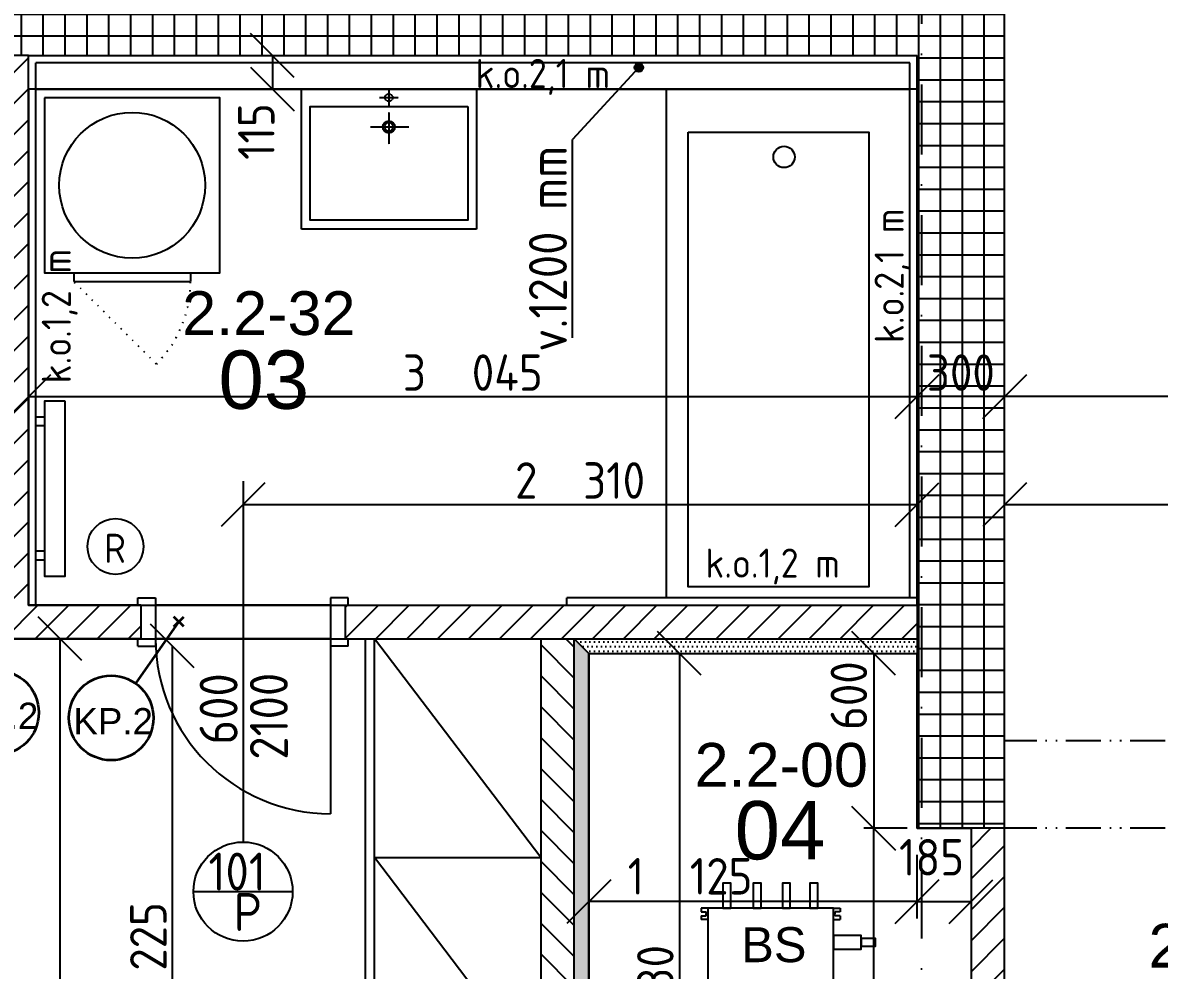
# Model space of a CAD drawing. Extents: x 4511820 to 5180432, y -1526536 to -944957.
# Drawn here: x 4986306 to 4990201, y -1248321 to -1245072 of the extents above; entities that cross this region are included whole.
import ezdxf

# ---------------------------------------------------------------- set-up
doc = ezdxf.new("R2010")
doc.units = 0
doc.header["$MEASUREMENT"] = 0
for name, pattern in [('ACAD_ISO07W100', [3.5, 0.5, -3]), ('ACAD_ISO12W100', [22, 12, -3, 0.5, -3, 0.5, -3]), ('BODKOCIARKOVANA_3', [5.6, 3, -1.3, 0, -1.3]), ('DASHED', [0.75, 0.5, -0.25])]:
    doc.linetypes.add(name, pattern=pattern)
doc.layers.get('0').update_dxf_attribs({"linetype": 'CONTINUOUS'})
doc.layers.get('Defpoints').update_dxf_attribs({"color": 61, "linetype": 'CONTINUOUS'})
for name, color, linetype in [('DVERE', 45, 'CONTINUOUS'), ('KÓTY', 4, 'CONTINUOUS'), ('MÚRY', 1, 'CONTINUOUS'), ('osi', 253, 'CONTINUOUS'), ('Plochy', 41, 'CONTINUOUS'), ('POPIS', 7, 'CONTINUOUS'), ('TENKÁ', 7, 'CONTINUOUS'), ('Z-Kúrenie', 101, 'CONTINUOUS'), ('ZARIADENIE', 47, 'CONTINUOUS'), ('ZARIADENIE1', 145, 'CONTINUOUS'), ('ZARIADOVACIE', 144, 'CONTINUOUS'), ('ŠRAFY', 82, 'CONTINUOUS')]:
    doc.layers.add(name, color=color, linetype=linetype)
doc.layers.add('preklady', color=74, linetype='CONTINUOUS', lineweight=35)
doc.styles.add('ARIAL', font='arial.ttf')
doc.styles.add('STYLE1', font='isocp.shx')
doc.dimstyles.new('STANDARD-50', dxfattribs={"dimtxt": 125, "dimasz": 150, "dimexe": 10, "dimexo": 200, "dimgap": 20, "dimtad": 1, "dimdsep": 46, "dimlunit": 6, "dimtxsty": 'STYLE1', "dimblk1": 'OBLIQUE', "dimblk2": 'OBLIQUE', "dimsah": 1, "dimcen": 2.5, "dimse1": 1, "dimse2": 1, "dimadec": 0, "dimazin": 0, "dimtfac": 1, "dimtmove": 1, "dimatfit": 3, "dimldrblk": 'OBLIQUE', "dimfxl": 1, "dimtolj": 1, "dimtzin": 0, "dimarcsym": 0})
pattern_1 = [(45, (515270.5, 214751.965), (-53.0330086, 53.0330086), [])]

# ---------------------------------------------------------------- blocks, each defined once
blk = doc.blocks.new('pračka')
at = {"layer": 'ZARIADENIE1', "color": 8, "linetype": 'ACAD_ISO07W100', "ltscale": 8}
blk.add_line((4536136.9, -1117296.3), (4536419.7, -1117579.2), dxfattribs=at)
at = {"layer": 'ZARIADENIE1', "color": 8}
for p, q in [((4536419.7, -1117579.2), (4536019.7, -1117579.2)), ((4536019.7, -1117609.2), (4536019.7, -1117579.2)), ((4536419.7, -1117609.2), (4536419.7, -1117579.2))]:
    blk.add_line(p, q, dxfattribs=at)
blk.add_lwpolyline([(4536519.7, -1118209.2), (4536519.7, -1117609.2), (4535919.7, -1117609.2), (4535919.7, -1118209.2)], close=True, dxfattribs=at)
blk.add_circle((4536219.7, -1117909.2), 250, dxfattribs=at)
at = {"layer": 'ZARIADENIE1', "color": 8, "linetype": 'ACAD_ISO07W100', "ltscale": 8}
blk.add_arc((4536419.7, -1117579.2), 400, 135, 180, dxfattribs=at)
blk = doc.blocks.new('_OBLIQUE')
at = {"color": 0, "linetype": 'ByBlock'}
blk.add_line((-0.5, -0.5), (0.5, 0.5), dxfattribs=at)
blk = doc.blocks.new('*D30794')
at = {"layer": 'Defpoints', "color": 0}
for p in [(4988094, -1245184.2), (4987161.5, -1245299.2), (4988094, -1245299.2)]:
    blk.add_point(p, dxfattribs=at)
at = {"layer": 'KÓTY', "color": 0, "lineweight": -2}
blk.add_line((4987161.5, -1245184.2), (4987161.5, -1245299.2), dxfattribs=at)
at = {"layer": 'KÓTY', "color": 0, "linetype": 'ByBlock', "lineweight": -2, "xscale": 150, "yscale": 150, "zscale": 150}
for p, rotation in [((4987161.5, -1245184.2), 90), ((4987161.5, -1245299.2), 270)]:
    blk.add_blockref('_OBLIQUE', p, dxfattribs=dict(at, rotation=rotation))
at = {"layer": 'KÓTY', "color": 0, "insert": (4987106.5, -1245445), "char_height": 125, "attachment_point": 5, "rotation": 90, "style": 'STYLE1'}
blk.add_mtext('\\A1;115', dxfattribs=at)
blk = doc.blocks.new('*D30809')
at = {"layer": 'Defpoints', "color": 0}
for p in [(4989671, -1245984.2), (4991321, -1245984.2), (4989671, -1246354)]:
    blk.add_point(p, dxfattribs=at)
at = {"layer": 'KÓTY', "color": 0, "lineweight": -2}
blk.add_line((4991321, -1246354), (4989671, -1246354), dxfattribs=at)
at = {"layer": 'KÓTY', "color": 0, "linetype": 'ByBlock', "lineweight": -2, "xscale": 150, "yscale": 150, "zscale": 150, "rotation": 180}
blk.add_blockref('_OBLIQUE', (4989671, -1246354), dxfattribs=at)
at = {"layer": 'KÓTY', "color": 0, "linetype": 'ByBlock', "lineweight": -2, "xscale": 150, "yscale": 150, "zscale": 150}
blk.add_blockref('_OBLIQUE', (4991321, -1246354), dxfattribs=at)
at = {"layer": 'KÓTY', "color": 0, "insert": (4990496, -1246271.5), "char_height": 125, "attachment_point": 5, "style": 'STYLE1'}
blk.add_mtext('\\A1;1ﾠ650', dxfattribs=at)
blk = doc.blocks.new('*D30813')
at = {"layer": 'Defpoints', "color": 0}
for p in [(4989671, -1246354), (4993871, -1246354), (4993871, -1246724)]:
    blk.add_point(p, dxfattribs=at)
at = {"layer": 'KÓTY', "color": 0, "lineweight": -2}
blk.add_line((4989671, -1246724), (4993871, -1246724), dxfattribs=at)
at = {"layer": 'KÓTY', "color": 0, "linetype": 'ByBlock', "lineweight": -2, "xscale": 150, "yscale": 150, "zscale": 150, "rotation": 180}
blk.add_blockref('_OBLIQUE', (4989671, -1246724), dxfattribs=at)
at = {"layer": 'KÓTY', "color": 0, "linetype": 'ByBlock', "lineweight": -2, "xscale": 150, "yscale": 150, "zscale": 150}
blk.add_blockref('_OBLIQUE', (4993871, -1246724), dxfattribs=at)
at = {"layer": 'KÓTY', "color": 0, "insert": (4992021.5, -1246618.5), "char_height": 125, "attachment_point": 5, "style": 'STYLE1'}
blk.add_mtext('\\A1;4ﾠ200', dxfattribs=at)
blk = doc.blocks.new('*D30821')
at = {"layer": 'Defpoints', "color": 0}
for p in [(4986326, -1245184.2), (4989371, -1245184.2), (4989371, -1246354)]:
    blk.add_point(p, dxfattribs=at)
at = {"layer": 'KÓTY', "color": 0, "lineweight": -2}
blk.add_line((4986326, -1246354), (4989371, -1246354), dxfattribs=at)
at = {"layer": 'KÓTY', "color": 0, "linetype": 'ByBlock', "lineweight": -2, "xscale": 150, "yscale": 150, "zscale": 150, "rotation": 180}
blk.add_blockref('_OBLIQUE', (4986326, -1246354), dxfattribs=at)
at = {"layer": 'KÓTY', "color": 0, "linetype": 'ByBlock', "lineweight": -2, "xscale": 150, "yscale": 150, "zscale": 150}
blk.add_blockref('_OBLIQUE', (4989371, -1246354), dxfattribs=at)
at = {"layer": 'KÓTY', "color": 0, "insert": (4987848.5, -1246271.5), "char_height": 125, "attachment_point": 5, "style": 'STYLE1'}
blk.add_mtext('\\A1;3ﾠ045', dxfattribs=at)
blk = doc.blocks.new('*D30822')
at = {"layer": 'Defpoints', "color": 0}
for p in [(4989371, -1246354.034705), (4989371, -1246354.034705), (4989671, -1246354.034705)]:
    blk.add_point(p, dxfattribs=at)
at = {"layer": 'KÓTY', "color": 0, "lineweight": -2}
blk.add_line((4989671, -1246354.034705), (4989371, -1246354.034705), dxfattribs=at)
at = {"layer": 'KÓTY', "color": 0, "linetype": 'ByBlock', "lineweight": -2, "xscale": 150, "yscale": 150, "zscale": 150, "rotation": 180}
blk.add_blockref('_OBLIQUE', (4989371, -1246354.034705), dxfattribs=at)
at = {"layer": 'KÓTY', "color": 0, "linetype": 'ByBlock', "lineweight": -2, "xscale": 150, "yscale": 150, "zscale": 150}
blk.add_blockref('_OBLIQUE', (4989671, -1246354.034705), dxfattribs=at)
at = {"layer": 'KÓTY', "color": 0, "insert": (4989521, -1246271.534705), "char_height": 125, "attachment_point": 5, "style": 'STYLE1'}
blk.add_mtext('\\A1;300', dxfattribs=at)
blk = doc.blocks.new('*D30823')
at = {"layer": 'Defpoints', "color": 0}
for p in [(4987061, -1246643.6), (4989371, -1246643.6), (4989371, -1246724)]:
    blk.add_point(p, dxfattribs=at)
at = {"layer": 'KÓTY', "color": 0, "lineweight": -2}
blk.add_line((4987061, -1246724), (4989371, -1246724), dxfattribs=at)
at = {"layer": 'KÓTY', "color": 0, "linetype": 'ByBlock', "lineweight": -2, "xscale": 150, "yscale": 150, "zscale": 150, "rotation": 180}
blk.add_blockref('_OBLIQUE', (4987061, -1246724), dxfattribs=at)
at = {"layer": 'KÓTY', "color": 0, "linetype": 'ByBlock', "lineweight": -2, "xscale": 150, "yscale": 150, "zscale": 150}
blk.add_blockref('_OBLIQUE', (4989371, -1246724), dxfattribs=at)
at = {"layer": 'KÓTY', "color": 0, "insert": (4988216, -1246641.5), "char_height": 125, "attachment_point": 5, "style": 'STYLE1'}
blk.add_mtext('\\A1;2ﾠ310', dxfattribs=at)
blk = doc.blocks.new('*D30838')
at = {"layer": 'Defpoints', "color": 0}
for p in [(4986336, -1247184.2), (4986434, -1247184.2), (4986076, -1251494.2)]:
    blk.add_point(p, dxfattribs=at)
at = {"layer": 'KÓTY', "color": 0, "lineweight": -2}
blk.add_line((4986434, -1251494.2), (4986434, -1247184.2), dxfattribs=at)
at = {"layer": 'KÓTY', "color": 0, "linetype": 'ByBlock', "lineweight": -2, "xscale": 150, "yscale": 150, "zscale": 150}
for p, rotation in [((4986434, -1247184.2), 90), ((4986434, -1251494.2), 270)]:
    blk.add_blockref('_OBLIQUE', p, dxfattribs=dict(at, rotation=rotation))
at = {"layer": 'KÓTY', "color": 0, "insert": (4986351.5, -1249339.2), "char_height": 125, "attachment_point": 5, "rotation": 90, "style": 'STYLE1'}
blk.add_mtext('\\A1;4ﾠ310', dxfattribs=at)
blk = doc.blocks.new('*D30842')
at = {"layer": 'Defpoints', "color": 0}
for p in [(4986819, -1247209.2), (4987128.5, -1247209.2), (4987128.5, -1249434.2)]:
    blk.add_point(p, dxfattribs=at)
at = {"layer": 'KÓTY', "color": 0, "lineweight": -2}
blk.add_line((4986819, -1249434.2), (4986819, -1247209.2), dxfattribs=at)
at = {"layer": 'KÓTY', "color": 0, "linetype": 'ByBlock', "lineweight": -2, "xscale": 150, "yscale": 150, "zscale": 150}
for p, rotation in [((4986819, -1247209.2), 90), ((4986819, -1249434.2), 270)]:
    blk.add_blockref('_OBLIQUE', p, dxfattribs=dict(at, rotation=rotation))
at = {"layer": 'KÓTY', "color": 0, "insert": (4986736.5, -1248321.7), "char_height": 125, "attachment_point": 5, "rotation": 90, "style": 'STYLE1'}
blk.add_mtext('\\A1;2ﾠ225', dxfattribs=at)
blk = doc.blocks.new('*D30850')
at = {"layer": 'Defpoints', "color": 0}
for p in [(4989222.5, -1247834.2), (4989371, -1247834.2), (4989221.7, -1249714.2)]:
    blk.add_point(p, dxfattribs=at)
at = {"layer": 'KÓTY', "color": 0, "lineweight": -2}
blk.add_line((4989222.5, -1249714.2), (4989222.5, -1247834.2), dxfattribs=at)
at = {"layer": 'KÓTY', "color": 0, "linetype": 'ByBlock', "lineweight": -2, "xscale": 150, "yscale": 150, "zscale": 150}
for p, rotation in [((4989222.5, -1247834.2), 90), ((4989222.5, -1249714.2), 270)]:
    blk.add_blockref('_OBLIQUE', p, dxfattribs=dict(at, rotation=rotation))
at = {"layer": 'KÓTY', "color": 0, "insert": (4989140, -1248774.2), "char_height": 125, "attachment_point": 5, "rotation": 90, "style": 'STYLE1'}
blk.add_mtext('\\A1;1ﾠ880', dxfattribs=at)
blk = doc.blocks.new('*D30851')
at = {"layer": 'Defpoints', "color": 0}
for p in [(4988246, -1247234.2), (4988246, -1249714.2), (4988556.5, -1249714.2)]:
    blk.add_point(p, dxfattribs=at)
at = {"layer": 'KÓTY', "color": 0, "lineweight": -2}
blk.add_line((4988556.5, -1247234.2), (4988556.5, -1249714.2), dxfattribs=at)
at = {"layer": 'KÓTY', "color": 0, "linetype": 'ByBlock', "lineweight": -2, "xscale": 150, "yscale": 150, "zscale": 150}
for p, rotation in [((4988556.5, -1247234.2), 90), ((4988556.5, -1249714.2), 270)]:
    blk.add_blockref('_OBLIQUE', p, dxfattribs=dict(at, rotation=rotation))
at = {"layer": 'KÓTY', "color": 0, "insert": (4988474, -1248474.2), "char_height": 125, "attachment_point": 5, "rotation": 90, "style": 'STYLE1'}
blk.add_mtext('\\A1;2ﾠ480', dxfattribs=at)
blk = doc.blocks.new('*D30852')
at = {"layer": 'Defpoints', "color": 0}
for p in [(4989371, -1247234.2), (4989222.5, -1247834.2), (4989371, -1247834.2)]:
    blk.add_point(p, dxfattribs=at)
at = {"layer": 'KÓTY', "color": 0, "lineweight": -2}
blk.add_line((4989222.5, -1247234.2), (4989222.5, -1247834.2), dxfattribs=at)
at = {"layer": 'KÓTY', "color": 0, "linetype": 'ByBlock', "lineweight": -2, "xscale": 150, "yscale": 150, "zscale": 150}
for p, rotation in [((4989222.5, -1247234.2), 90), ((4989222.5, -1247834.2), 270)]:
    blk.add_blockref('_OBLIQUE', p, dxfattribs=dict(at, rotation=rotation))
at = {"layer": 'KÓTY', "color": 0, "insert": (4989137.2, -1247379.1), "char_height": 125, "attachment_point": 5, "rotation": 90, "style": 'STYLE1'}
blk.add_mtext('\\A1;600', dxfattribs=at)
blk = doc.blocks.new('*D30853')
at = {"layer": 'Defpoints', "color": 0}
for p in [(4988246, -1247834.2), (4989371, -1247834.2), (4988246, -1248085.5)]:
    blk.add_point(p, dxfattribs=at)
at = {"layer": 'KÓTY', "color": 0, "lineweight": -2}
blk.add_line((4989371, -1248085.5), (4988246, -1248085.5), dxfattribs=at)
at = {"layer": 'KÓTY', "color": 0, "linetype": 'ByBlock', "lineweight": -2, "xscale": 150, "yscale": 150, "zscale": 150, "rotation": 180}
blk.add_blockref('_OBLIQUE', (4988246, -1248085.5), dxfattribs=at)
at = {"layer": 'KÓTY', "color": 0, "linetype": 'ByBlock', "lineweight": -2, "xscale": 150, "yscale": 150, "zscale": 150}
blk.add_blockref('_OBLIQUE', (4989371, -1248085.5), dxfattribs=at)
at = {"layer": 'KÓTY', "color": 0, "insert": (4988592.9, -1247998.7), "char_height": 125, "attachment_point": 5, "style": 'STYLE1'}
blk.add_mtext('\\A1;1ﾠ125', dxfattribs=at)
blk = doc.blocks.new('*D30854')
at = {"layer": 'Defpoints', "color": 0}
for p in [(4989371, -1247834.2), (4989556, -1247834.2), (4989556, -1248085.5)]:
    blk.add_point(p, dxfattribs=at)
at = {"layer": 'KÓTY', "color": 0, "lineweight": -2}
blk.add_line((4989371, -1248085.5), (4989556, -1248085.5), dxfattribs=at)
at = {"layer": 'KÓTY', "color": 0, "linetype": 'ByBlock', "lineweight": -2, "xscale": 150, "yscale": 150, "zscale": 150, "rotation": 180}
blk.add_blockref('_OBLIQUE', (4989371, -1248085.5), dxfattribs=at)
at = {"layer": 'KÓTY', "color": 0, "linetype": 'ByBlock', "lineweight": -2, "xscale": 150, "yscale": 150, "zscale": 150}
blk.add_blockref('_OBLIQUE', (4989556, -1248085.5), dxfattribs=at)
at = {"layer": 'KÓTY', "color": 0, "insert": (4989420.5, -1247933.5), "char_height": 125, "attachment_point": 5, "style": 'STYLE1'}
blk.add_mtext('\\A1;185', dxfattribs=at)

msp = doc.modelspace()

# ---------------------------------------------------------------- hatches: boundary and pattern name
at = {"layer": 'KÓTY'}
h = msp.add_hatch(color=256, dxfattribs=at)
h.dxf.hatch_style = 1
h.paths.add_polyline_path([(4988432.5, -1245225.535, 0.65381715), (4988407.326, -1245214.513, 1.52947961)])
at = {"layer": 'ŠRAFY', "ltscale": 0.25}
h = msp.add_hatch(dxfattribs=at)
h.set_pattern_fill('ANSI37', color=256, scale=600, angle=45)
h.set_pattern_definition([(90, (-3307273.674, 579782.7), (-75, 1e-14), []), (180, (-3307273.674, 579782.7), (-1e-14, -75), [])])
h.paths.add_polyline_path([(4989371, -1243169.226), (4989371, -1244744.226), (4989371, -1244769.226), (4989371, -1244884.226), (4986351, -1244884.226), (4986211, -1244884.226), (4985211, -1244884.226), (4985096, -1244884.226), (4984496, -1244884.226), (4983896, -1244884.226), (4982496, -1244884.226), (4980951, -1244884.226), (4980951, -1245184.226), (4985096, -1245184.226), (4985211, -1245184.226), (4986211, -1245184.226), (4986326, -1245184.226), (4986351, -1245184.226), (4986456, -1245184.226), (4989346, -1245184.226), (4989371, -1245184.226), (4989371, -1245299.226), (4989371, -1247044.226), (4989371, -1247069.226), (4989371, -1247184.226), (4989371, -1247234.226), (4989371, -1247834.226), (4989556, -1247834.226), (4989671, -1247834.226), (4989671, -1247534.226), (4989671, -1242534.226), (4989671, -1242234.226), (4989536, -1242234.226), (4989371, -1242234.226), (4989371, -1243054.226)])
h = msp.add_hatch(dxfattribs=at)
h.set_pattern_fill('ANSI31', color=256, scale=600, style=0)
h.set_pattern_definition(pattern_1)
h.paths.add_polyline_path([(4986211, -1245184.226), (4986211, -1245584.226), (4985211, -1245584.226), (4985211, -1245184.226), (4985096, -1245184.226), (4985096, -1247274.226), (4985211, -1247274.226), (4985211, -1247184.226), (4985261, -1247184.226), (4985261, -1247069.226), (4985211, -1247069.226), (4985211, -1245699.226), (4986211, -1245699.226), (4986211, -1247069.226), (4985961, -1247069.226), (4985961, -1247184.226), (4986711, -1247184.226), (4986711, -1247069.226), (4986326, -1247069.226), (4986326, -1245184.226)])
h = msp.add_hatch(dxfattribs=at)
h.set_pattern_fill('ANSI31', color=256, scale=600, style=0)
h.set_pattern_definition(pattern_1)
h.paths.add_polyline_path([(4988196, -1247184.226), (4988246, -1247184.226), (4989371, -1247184.226), (4989371, -1247069.226), (4987561, -1247069.226), (4987421, -1247069.226), (4987411, -1247069.226), (4987411, -1247184.226), (4987421, -1247184.226), (4988081, -1247184.226)])
h = msp.add_hatch(dxfattribs=at)
h.set_pattern_fill('ANSI31', color=256, scale=600, angle=90, style=0)
h.set_pattern_definition([(135, (-2976355.03, 109742.89), (-53.0330086, -53.0330086), [])])
h.paths.add_polyline_path([(4988081, -1247184.226), (4988081, -1249434.226), (4988081, -1249559.226), (4988081, -1249934.226), (4988196, -1249934.226), (4988196, -1249829.226), (4988196, -1249704.226), (4988196, -1247184.226)])
at = {"layer": 'ŠRAFY'}
h = msp.add_hatch(dxfattribs=at)
h.set_pattern_fill('DOTS', color=256, scale=250)
h.set_pattern_definition([(0, (0, -89070.035), (7.8125, 15.625), [0, -15.625])])
h.paths.add_polyline_path([(4988246, -1247234.226), (4989371, -1247234.226), (4989371, -1247184.226), (4988246, -1247184.226), (4988196, -1247184.226)])
h = msp.add_hatch(dxfattribs=at)
h.set_pattern_fill('DOTS', color=256, scale=250, angle=90)
h.set_pattern_definition([(90, (-71441.844, -112920.035), (-15.625, 7.8125), [0, -15.625])])
h.paths.add_polyline_path([(4988196, -1247184.226), (4988196, -1249704.226), (4988246, -1249704.226), (4988246, -1247234.226)])
at = {"layer": 'ŠRAFY', "ltscale": 0.25}
h = msp.add_hatch(dxfattribs=at)
h.set_pattern_fill('ANSI31', color=256, scale=600, style=0)
h.set_pattern_definition(pattern_1)
h.paths.add_polyline_path([(4989671, -1249829.226), (4989671, -1247834.226), (4989556, -1247834.226), (4989556, -1249704.226), (4989556, -1249714.226), (4989378.5, -1249714.226), (4989378.5, -1249829.226)])

# ---------------------------------------------------------------- linework, layer by layer
at = {"layer": 'Defpoints'}
for p, q in [((4988654, -1248107.784), (4988631.096, -1248107.784)), ((4988631.096, -1248107.784), (4988631.096, -1248120.166)), ((4988631.096, -1248120.166), (4988648.47, -1248120.166)), ((4988648.47, -1248120.166), (4988648.47, -1248127.344)), ((4988648.47, -1248133.522), (4988648.47, -1248126.344)), ((4989084, -1248107.784), (4988654, -1248107.784)), ((4988654, -1248107.784), (4988654, -1248477.784)), ((4989084, -1248477.784), (4989084, -1248107.784)), ((4989084, -1248107.784), (4989106.904, -1248107.784)), ((4989106.904, -1248120.166), (4989089.53, -1248120.166)), ((4989089.53, -1248120.166), (4989089.53, -1248127.344)), ((4989089.53, -1248133.522), (4989089.53, -1248126.344)), ((4989106.904, -1248107.784), (4989106.904, -1248120.166)), ((4988631.096, -1248134.522), (4988648.47, -1248134.522)), ((4988631.096, -1248134.522), (4988631.096, -1248146.905)), ((4988654, -1248146.905), (4988631.096, -1248146.905)), ((4988648.47, -1248134.522), (4988648.47, -1248127.344)), ((4989084, -1248146.905), (4989106.904, -1248146.905)), ((4989089.53, -1248134.522), (4989089.53, -1248127.344)), ((4989106.904, -1248134.522), (4989089.53, -1248134.522)), ((4989106.904, -1248134.522), (4989106.904, -1248146.905))]:
    msp.add_line(p, q, dxfattribs=at)
for points in [[(4988705.461, -1248107.784), (4988732.484, -1248107.784), (4988732.484, -1248022.767), (4988705.461, -1248022.767)], [(4988809.239, -1248107.784), (4988836.262, -1248107.784), (4988836.262, -1248022.767), (4988809.239, -1248022.767)], [(4988909.277, -1248107.784), (4988936.3, -1248107.784), (4988936.3, -1248022.767), (4988909.277, -1248022.767)], [(4989003.706, -1248107.784), (4989030.728, -1248107.784), (4989030.728, -1248022.767), (4989003.706, -1248022.767)], [(4989084, -1248248.934), (4989178.846, -1248248.934), (4989178.846, -1248201.3), (4989084, -1248201.3)], [(4989178.846, -1248237.93), (4989228.704, -1248237.93), (4989228.704, -1248212.304), (4989178.846, -1248212.304)]]:
    msp.add_lwpolyline(points, close=True, dxfattribs=at)
at = {"layer": 'DVERE', "ltscale": 0.25}
for p, q in [((4987061, -1246643.57), (4987061, -1247881.226)), ((4986701, -1247069.226), (4986701, -1247044.226)), ((4986701, -1247044.226), (4986761, -1247044.226)), ((4986761, -1247044.226), (4986761, -1247209.226)), ((4987361, -1247069.226), (4986761, -1247069.226)), ((4987361, -1247044.226), (4987361, -1247209.226)), ((4987421, -1247044.226), (4987361, -1247044.226)), ((4987361, -1247069.226), (4987361, -1247214.226)), ((4987421, -1247069.226), (4987421, -1247044.226)), ((4986701, -1247209.226), (4986701, -1247184.226)), ((4987361, -1247184.226), (4986761, -1247184.226)), ((4987361, -1247184.226), (4987361, -1247784.226)), ((4987421, -1247209.226), (4987421, -1247184.226)), ((4986701, -1247209.226), (4986761, -1247209.226)), ((4987421, -1247209.226), (4987361, -1247209.226)), ((4986891, -1248051.226), (4987231, -1248051.226))]:
    msp.add_line(p, q, dxfattribs=at)
msp.add_circle((4987061, -1248051.226), 170, dxfattribs=at)
msp.add_arc((4987361, -1247184.226), 600, 180, 270, dxfattribs=at)
at = {"layer": 'KÓTY'}
for p, q in [((4988417.5, -1245225.535), (4988189.5, -1245472.535)), ((4988189.5, -1246152.035), (4988189.5, -1245472.535)), ((4988196, -1247184.226), (4988246, -1247234.226)), ((4989336.5, -1247834.226), (4989188, -1247834.226)), ((4989371, -1248144.035), (4989371, -1247925.535))]:
    msp.add_line(p, q, dxfattribs=at)
msp.add_circle((4988417.5, -1245225.535), 15, dxfattribs=at)
at = {"layer": 'MÚRY'}
for p, q in [((4989671, -1247834.226), (4989671, -1242234.226)), ((4986326, -1245184.226), (4989371, -1245184.226)), ((4989371, -1247069.226), (4989371, -1245184.226)), ((4989371, -1247834.226), (4989371, -1247234.226)), ((4989556, -1247834.226), (4989371, -1247834.226)), ((4989556, -1247834.226), (4989556, -1249714.226)), ((4989671, -1249829.226), (4989671, -1247834.226))]:
    msp.add_line(p, q, dxfattribs=at)
at = {"layer": 'MÚRY', "ltscale": 0.25}
for p, q in [((4986326, -1247069.226), (4986326, -1245184.226)), ((4986456, -1245184.226), (4989346, -1245184.226)), ((4986711, -1247069.226), (4986326, -1247069.226)), ((4986711, -1247069.226), (4986711, -1247184.226)), ((4987411, -1247069.226), (4987411, -1247184.226)), ((4987411, -1247069.226), (4989371, -1247069.226)), ((4986711, -1247184.226), (4985961, -1247184.226)), ((4987411, -1247184.226), (4988081, -1247184.226)), ((4988081, -1247184.226), (4988081, -1249434.226)), ((4988246, -1247234.226), (4988246, -1249714.226)), ((4988246, -1247234.226), (4989371, -1247234.226))]:
    msp.add_line(p, q, dxfattribs=at)
at = {"layer": 'osi', "linetype": 'BODKOCIARKOVANA_3', "ltscale": 80}
msp.add_line((4989386, -1223327.035), (4989386, -1260844.226), dxfattribs=at)
at = {"layer": 'Plochy'}
for points in [[(4989671, -1249829.226), (4989671, -1242234.226), (4989536, -1242234.226), (4989536, -1240534.226), (4993871, -1240534.226), (4993871, -1242234.226), (4991321, -1242234.226), (4991321, -1245984.226), (4991571, -1245984.226), (4991571, -1245594.226), (4992771, -1245594.226), (4992771, -1245874.226), (4993871, -1245874.226), (4993871, -1247534.226), (4991321, -1247534.226), (4991321, -1250114.226), (4993871, -1250114.226), (4993871, -1251494.226), (4990196, -1251494.226), (4990196, -1251029.226), (4988246, -1251029.226), (4988246, -1249829.226), (4989671, -1249829.226)], [(4989371, -1245299.226), (4986326, -1245299.226), (4986326, -1247069.226), (4989371, -1247069.226)], [(4988081, -1251494.226), (4987326, -1251494.226), (4987326, -1251794.226), (4986076, -1251794.226), (4986076, -1248224.226), (4985211, -1248224.226), (4985211, -1247184.226), (4988081, -1247184.226), (4988081, -1249434.226), (4987446, -1249434.226), (4987446, -1249559.226), (4988081, -1249559.226)], [(4988246, -1249714.226), (4988246, -1247234.226), (4989371, -1247234.226), (4989371, -1247834.226), (4989556, -1247834.226), (4989556, -1249714.226)]]:
    msp.add_lwpolyline(points, close=True, dxfattribs=at)
at = {"layer": 'preklady'}
for p, q in [((4986824.382, -1247142.151), (4986857.616, -1247108.917)), ((4986857.617, -1247142.152), (4986824.383, -1247108.918)), ((4986841, -1247125.535), (4986692.361, -1247337.084))]:
    msp.add_line(p, q, dxfattribs=at)
at = {"layer": 'preklady', "ltscale": 0.25}
for centre in [(4986216, -1247437.226), (4986609, -1247455.726)]:
    msp.add_circle(centre, 145, dxfattribs=at)
at = {"layer": 'TENKÁ'}
for p, q in [((4986326, -1245184.226), (4986211, -1245184.226)), ((4988171, -1247069.226), (4988171, -1247044.226)), ((4989371, -1247069.226), (4989371, -1247184.226)), ((4988081, -1247184.226), (4988246, -1247184.226)), ((4988196, -1249934.226), (4988196, -1247184.226)), ((4988246, -1247184.226), (4989371, -1247184.226)), ((4989371, -1247184.226), (4989371, -1247234.226)), ((4989671, -1247834.226), (4989556, -1247834.226))]:
    msp.add_line(p, q, dxfattribs=at)
at = {"layer": 'TENKÁ', "ltscale": 0.25}
for p, q in [((4986351, -1247069.226), (4986351, -1245209.226)), ((4989346, -1245209.226), (4986351, -1245209.226)), ((4989346, -1247044.226), (4989346, -1245209.226)), ((4986351, -1245299.226), (4989346, -1245299.226)), ((4989371, -1247044.226), (4988171, -1247044.226))]:
    msp.add_line(p, q, dxfattribs=at)
at = {"layer": 'TENKÁ', "linetype": 'ACAD_ISO12W100', "ltscale": 10}
for p, q in [((4991321, -1247534.226), (4989671, -1247534.226)), ((4991321, -1247834.226), (4989671, -1247834.226))]:
    msp.add_line(p, q, dxfattribs=at)
at = {"layer": 'Z-Kúrenie', "linetype": 'Continuous'}
for p, q in [((4986381, -1246424.226), (4986351, -1246424.226)), ((4986381, -1246454.226), (4986351, -1246454.226)), ((4986381, -1246884.226), (4986351, -1246884.226)), ((4986381, -1246914.226), (4986351, -1246914.226))]:
    msp.add_line(p, q, dxfattribs=at)
msp.add_lwpolyline([(4986451, -1246369.226), (4986381, -1246369.226), (4986381, -1246969.226), (4986451, -1246969.226)], close=True, dxfattribs=at)
msp.add_circle((4986623.842, -1246867.777), 96, dxfattribs=at)
at = {"layer": 'ZARIADENIE'}
for p, q in [((4987481, -1249434.226), (4987481, -1247184.226)), ((4987511, -1249434.226), (4987511, -1247184.226)), ((4988081, -1247934.226), (4987511, -1247184.226)), ((4987511, -1247934.226), (4988081, -1247934.226)), ((4988081, -1248684.226), (4987511, -1247934.226))]:
    msp.add_line(p, q, dxfattribs=at)
at = {"layer": 'ZARIADOVACIE', "ltscale": 0.25}
for p, q in [((4987261, -1245779.226), (4987261, -1245299.226)), ((4987861, -1245299.226), (4987861, -1245779.226)), ((4988511, -1245299.226), (4988511, -1247044.226)), ((4987861, -1245779.226), (4987261, -1245779.226))]:
    msp.add_line(p, q, dxfattribs=at)
at = {"layer": 'ZARIADOVACIE', "linetype": 'DASHED'}
for p, q in [((4987561, -1245303.927), (4987561, -1245355.961)), ((4987528.137, -1245328.574), (4987593.863, -1245328.574)), ((4987561, -1245378.333), (4987561, -1245487.878)), ((4987498.012, -1245428.997), (4987629.465, -1245428.997))]:
    msp.add_line(p, q, dxfattribs=at)
at = {"layer": 'ZARIADOVACIE', "ltscale": 0.25}
for points in [[(4987831, -1245359.226), (4987831, -1245749.226), (4987291, -1245749.226), (4987291, -1245359.226)], [(4987831, -1245359.226), (4987831, -1245749.226), (4987291, -1245749.226), (4987291, -1245359.226)], [(4988586, -1245446.698), (4989206, -1245446.698), (4989206, -1247006.698), (4988586, -1247006.698)]]:
    msp.add_lwpolyline(points, close=True, dxfattribs=at)
at = {"layer": 'ZARIADOVACIE', "linetype": 'DASHED'}
msp.add_circle((4987560.686, -1245328.574), 12.931, dxfattribs=at)
at = {"layer": 'ZARIADOVACIE', "linetype": 'Continuous'}
for centre, radius in [((4987560.727, -1245429.265), 20.877), ((4987561, -1245428.997), 14.781)]:
    msp.add_circle(centre, radius, dxfattribs=at)
at = {"layer": 'ZARIADOVACIE', "ltscale": 0.25}
msp.add_circle((4988915.298, -1245532.112), 36.624, dxfattribs=at)

# ---------------------------------------------------------------- block references
at = {"layer": 'TENKÁ', "rotation": 180}
msp.add_blockref('pračka', (9522900.747, -2363538.418), dxfattribs=at)

# ---------------------------------------------------------------- texts
at = {"layer": 'Defpoints', "style": 'ARIAL'}
msp.add_text('BS', height=120, dxfattribs=at).set_placement((4988768.339, -1248293.226))
at = {"layer": 'DVERE', "style": 'STYLE1'}
for s, p in [('101', (4986942.47, -1248047.726)), ('P', (4987029.47, -1248186.363))]:
    msp.add_text(s, height=130, dxfattribs=at).set_placement(p)
at = {"layer": 'POPIS', "lineweight": 40, "ltscale": 0.25, "style": 'ARIAL'}
for s, height, p in [('2.2-32', 150, (4986852.411, -1246142.614)), ('03', 200, (4986976.811, -1246395.805)), ('2.2-00', 150, (4988608.413, -1247691.563)), ('04', 200, (4988745.769, -1247940.789)), ('2.2-00', 150, (4990163.913, -1248311.579))]:
    msp.add_text(s, height=height, dxfattribs=at).set_placement(p)
at = {"layer": 'preklady', "linetype": 'Continuous', "lineweight": 20, "style": 'ARIAL'}
for p in [(4986086.736, -1247493.483), (4986479.736, -1247511.983)]:
    msp.add_text('KP.2', height=90, dxfattribs=at).set_placement(p)
at = {"layer": 'TENKÁ', "linetype": 'Continuous', "style": 'STYLE1'}
for s, p in [('k.o.2,1 m', (4987858.026, -1245295.954)), ('k.o.1,2 m', (4988645.4, -1246974.736))]:
    msp.add_text(s, height=100, dxfattribs=at).set_placement(p)
for s, height, p in [('v.1200 mm', 130, (4988170.917, -1246200.162)), ('k.o.2,1 m', 100, (4989325.367, -1246169.991)), ('k.o.1,2 m', 100, (4986471.041, -1246308.302)), ('600', 130, (4987042.417, -1247547.141)), ('2100', 130, (4987214.524, -1247598.915))]:
    msp.add_text(s, height=height, rotation=90, dxfattribs=at).set_placement(p)
at = {"layer": 'Z-Kúrenie', "linetype": 'Continuous', "style": 'STYLE1'}
msp.add_text('R', height=100, dxfattribs=at).set_placement((4986585.214, -1246923.976))

# ---------------------------------------------------------------- dimensions: what is measured, and where the dimension line sits
at = {"layer": 'KÓTY'}
for base, p1, p2, picture, middle in [((4987161.5, -1245299.226), (4988094, -1245184.226), (4988094, -1245299.226), '*D30794', (4987189, -1245445.035)), ((4989222.5, -1247834.226), (4989371, -1247234.226), (4989371, -1247834.226), '*D30852', (4989219.721, -1247379.149))]:
    dim = msp.add_linear_dim(base=base, p1=p1, p2=p2, angle=90, dimstyle='STANDARD-50', dxfattribs=at)
    dim.commit()
    dim.dimension.update_dxf_attribs({"geometry": picture, "text_midpoint": middle, "dimtype": 160})
for base, p1, p2, picture, middle in [((4989371, -1246354.035), (4986326, -1245184.226), (4989371, -1245184.226), '*D30821', (4987848.5, -1246271.492)), ((4989671, -1246354.035), (4991321, -1245984.226), (4989671, -1245984.226), '*D30809', (4990496, -1246271.492)), ((4989371, -1246354.035), (4989671, -1246354.035), (4989371, -1246354.035), '*D30822', (4989521, -1246271.535)), ((4989371, -1246724.035), (4987061, -1246643.57), (4989371, -1246643.57), '*D30823', (4988216, -1246641.492))]:
    dim = msp.add_linear_dim(base=base, p1=p1, p2=p2, dimstyle='STANDARD-50', dxfattribs=at)
    dim.commit()
    dim.dimension.update_dxf_attribs({"geometry": picture, "text_midpoint": middle})
for base, p1, p2, picture, middle in [((4993871, -1246724.035), (4989671, -1246354.035), (4993871, -1246354.035), '*D30813', (4992021.5, -1246701.035)), ((4988246, -1248085.535), (4989371, -1247834.226), (4988246, -1247834.226), '*D30853', (4988592.874, -1248081.284)), ((4989556, -1248085.535), (4989371, -1247834.226), (4989556, -1247834.226), '*D30854', (4989420.5, -1248016.035))]:
    dim = msp.add_linear_dim(base=base, p1=p1, p2=p2, dimstyle='STANDARD-50', dxfattribs=at)
    dim.commit()
    dim.dimension.update_dxf_attribs({"geometry": picture, "text_midpoint": middle, "dimtype": 160})
for base, p1, p2, picture, middle in [((4986434, -1247184.226), (4986076, -1251494.226), (4986336, -1247184.226), '*D30838', (4986351.457, -1249339.226)), ((4986819, -1247209.226), (4987128.5, -1249434.226), (4987128.5, -1247209.226), '*D30842', (4986736.457, -1248321.726)), ((4988556.5, -1249714.226), (4988246, -1247234.226), (4988246, -1249714.226), '*D30851', (4988473.957, -1248474.226)), ((4989222.5, -1247834.226), (4989221.706, -1249714.226), (4989371, -1247834.226), '*D30850', (4989139.957, -1248774.226))]:
    dim = msp.add_linear_dim(base=base, p1=p1, p2=p2, angle=90, dimstyle='STANDARD-50', dxfattribs=at)
    dim.commit()
    dim.dimension.update_dxf_attribs({"geometry": picture, "text_midpoint": middle})

doc.saveas('drawing.dxf')
